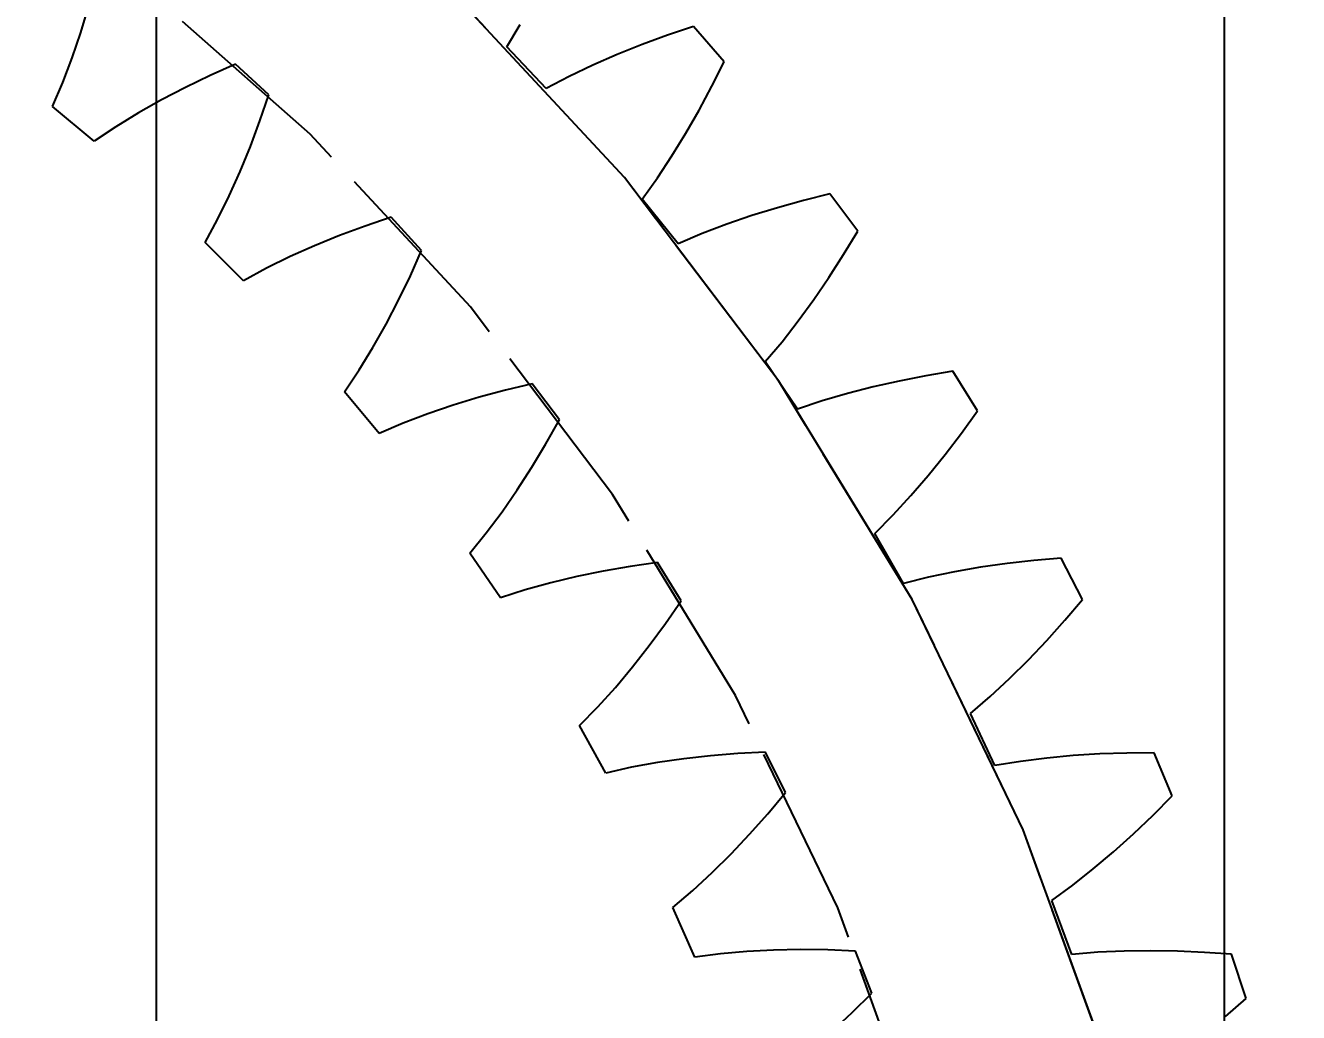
# Model space of a CAD drawing. Header units: millimetres. Extents: x -13 to 234, y -140 to 87.
# Drawn here: x 35.43 to 44.93, y -46.84 to -39.47 of the extents above; entities that cross this region are included whole.
import ezdxf

# ---------------------------------------------------------------- set-up
doc = ezdxf.new("R2010")
doc.units = ezdxf.units.MM
doc.linetypes.add('DASHED', pattern=[1.524, 1.27, -0.254])
for name, color, linetype in [('DIMS', 3, 'CONTINUOUS'), ('HIDDEN', 8, 'DASHED'), ('VISIBLE', 7, 'CONTINUOUS')]:
    doc.layers.add(name, color=color, linetype=linetype)
doc.styles.add('OpenSansCondensed-Light', font='OpenSansCondensed-Light.ttf')
doc.dimstyles.new('EZDXF', dxfattribs={"dimtxt": 0.25, "dimasz": 0.175, "dimexe": 0.375, "dimexo": 0.125, "dimgap": 0.1, "dimtad": 1, "dimlfac": 100, "dimzin": 12, "dimdsep": 46, "dimtxsty": 'OpenSansCondensed-Light', "dimblk": 'ARCHTICK', "dimcen": 2.5, "dimazin": 3, "dimtfac": 0.5, "dimtmove": 2, "dimatfit": 3})

# ---------------------------------------------------------------- blocks, each defined once
blk = doc.blocks.new('_ARCHTICK')
at = {"color": 0, "linetype": 'BYBLOCK', "const_width": 0.15}
blk.add_lwpolyline([(-0.5, -0.5), (0.5, 0.5)], dxfattribs=at)

msp = doc.modelspace()

# ---------------------------------------------------------------- linework, layer by layer
at = {"layer": 'HIDDEN'}
for points in [[(42.875, -52.9), (42.78742, -51.14512), (42.52554, -49.40767), (42.09197, -47.70494), (41.49102, -46.05384), (40.72866, -44.47077), (39.81246, -42.97148), (38.75153, -41.57087), (37.55642, -40.28285), (36.23901, -39.12022)], [(42.875, -52.9), (42.78742, -51.14512), (42.52554, -49.40767), (42.09197, -47.70494), (41.49102, -46.05384), (40.72866, -44.47077), (39.81246, -42.97148), (38.75153, -41.57087), (37.55642, -40.28285), (36.23901, -39.12022)], [(44.375, -52.9), (44.27996, -50.99576), (43.9958, -49.11046), (43.52533, -47.26281), (42.87323, -45.47118), (42.04599, -43.75339), (41.05182, -42.1265), (39.9006, -40.60669), (38.60378, -39.20905)], [(44.375, -52.9), (44.27996, -50.99576), (43.9958, -49.11046), (43.52533, -47.26281), (42.87323, -45.47118), (42.04599, -43.75339), (41.05182, -42.1265), (39.9006, -40.60669), (38.60378, -39.20905)], [(44.375, -52.9), (44.27996, -50.99576), (43.9958, -49.11046), (43.52533, -47.26281), (42.87323, -45.47118), (42.04599, -43.75339), (41.05182, -42.1265), (39.9006, -40.60669), (38.60378, -39.20905)], [(35.84574, -39.52618), (35.90423, -39.3335)], [(35.84574, -39.52618), (35.90423, -39.3335)], [(39.02294, -39.6308), (39.12278, -39.46428)], [(40.4152, -39.48065), (40.22227, -39.54579)], [(40.64353, -39.74319), (40.4152, -39.48065)], [(35.78155, -39.71471), (35.84574, -39.52618)], [(35.78155, -39.71471), (35.84574, -39.52618)], [(40.22227, -39.54579), (40.03292, -39.61539)], [(39.31668, -39.9426), (39.02294, -39.6308)], [(39.31668, -39.9426), (39.02294, -39.6308)], [(40.03292, -39.61539), (39.84738, -39.68962)], [(35.71131, -39.89871), (35.78155, -39.71471)], [(35.71131, -39.89871), (35.78155, -39.71471)], [(36.9992, -39.76238), (36.81124, -39.84611)], [(36.9992, -39.76238), (36.81124, -39.84611)], [(37.24749, -39.98874), (36.9992, -39.76238)], [(37.24749, -39.98874), (36.9992, -39.76238)], [(39.6659, -39.76867), (39.48885, -39.85286)], [(39.84738, -39.68962), (39.6659, -39.76867)], [(40.55225, -39.92522), (40.64353, -39.74319)], [(36.81124, -39.84611), (36.6278, -39.93435)], [(36.81124, -39.84611), (36.6278, -39.93435)], [(39.48885, -39.85286), (39.31668, -39.9426)], [(35.6345, -40.07767), (35.71131, -39.89871)], [(35.6345, -40.07767), (35.71131, -39.89871)], [(36.6278, -39.93435), (36.44915, -40.02724)], [(36.6278, -39.93435), (36.44915, -40.02724)], [(40.45705, -40.10308), (40.55225, -39.92522)], [(36.44915, -40.02724), (36.27562, -40.12497)], [(36.44915, -40.02724), (36.27562, -40.12497)], [(37.18147, -40.18362), (37.24749, -39.98874)], [(37.18147, -40.18362), (37.24749, -39.98874)], [(35.94586, -40.33622), (35.6345, -40.07767)], [(35.94586, -40.33622), (35.6345, -40.07767)], [(36.27562, -40.12497), (36.10766, -40.22783)], [(36.27562, -40.12497), (36.10766, -40.22783)], [(40.35781, -40.27654), (40.45705, -40.10308)], [(36.10766, -40.22783), (35.94586, -40.33622)], [(36.10766, -40.22783), (35.94586, -40.33622)], [(37.11054, -40.37442), (37.18147, -40.18362)], [(37.11054, -40.37442), (37.18147, -40.18362)], [(40.25434, -40.44529), (40.35781, -40.27654)], [(37.03452, -40.56088), (37.11054, -40.37442)], [(37.03452, -40.56088), (37.11054, -40.37442)], [(40.1464, -40.60895), (40.25434, -40.44529)], [(36.95321, -40.74268), (37.03452, -40.56088)], [(36.95321, -40.74268), (37.03452, -40.56088)], [(40.03364, -40.767), (40.1464, -40.60895)], [(41.43344, -40.72794), (41.23594, -40.77756)], [(41.64018, -41.0078), (41.43344, -40.72794)], [(36.86629, -40.91942), (36.95321, -40.74268)], [(36.86629, -40.91942), (36.95321, -40.74268)], [(40.30168, -41.10116), (40.03364, -40.767)], [(40.30168, -41.10116), (40.03364, -40.767)], [(41.23594, -40.77756), (41.04166, -40.83189)], [(36.7733, -41.09053), (36.86629, -40.91942)], [(36.7733, -41.09053), (36.86629, -40.91942)], [(38.16126, -40.90251), (37.96638, -40.96853)], [(38.16126, -40.90251), (37.96638, -40.96853)], [(38.38762, -41.1508), (38.16126, -40.90251)], [(38.38762, -41.1508), (38.16126, -40.90251)], [(40.8508, -40.89114), (40.66362, -40.95553)], [(41.04166, -40.83189), (40.8508, -40.89114)], [(37.96638, -40.96853), (37.77558, -41.03946)], [(37.96638, -40.96853), (37.77558, -41.03946)], [(40.66362, -40.95553), (40.48043, -41.02538)], [(41.53473, -41.182), (41.64018, -41.0078)], [(37.05947, -41.3767), (36.7733, -41.09053)], [(37.05947, -41.3767), (36.7733, -41.09053)], [(37.77558, -41.03946), (37.58912, -41.11548)], [(37.77558, -41.03946), (37.58912, -41.11548)], [(40.48043, -41.02538), (40.30168, -41.10116)], [(37.40732, -41.19679), (37.23058, -41.28371)], [(37.40732, -41.19679), (37.23058, -41.28371)], [(37.58912, -41.11548), (37.40732, -41.19679)], [(37.58912, -41.11548), (37.40732, -41.19679)], [(38.30389, -41.33876), (38.38762, -41.1508)], [(38.30389, -41.33876), (38.38762, -41.1508)], [(41.4257, -41.35174), (41.53473, -41.182)], [(37.23058, -41.28371), (37.05947, -41.3767)], [(37.23058, -41.28371), (37.05947, -41.3767)], [(38.21565, -41.5222), (38.30389, -41.33876)], [(38.21565, -41.5222), (38.30389, -41.33876)], [(41.31298, -41.51676), (41.4257, -41.35174)], [(38.12276, -41.70085), (38.21565, -41.5222)], [(38.12276, -41.70085), (38.21565, -41.5222)], [(41.19643, -41.67676), (41.31298, -41.51676)], [(41.07584, -41.83133), (41.19643, -41.67676)], [(38.02503, -41.87438), (38.12276, -41.70085)], [(38.02503, -41.87438), (38.12276, -41.70085)], [(40.95088, -41.97992), (41.07584, -41.83133)], [(37.92217, -42.04234), (38.02503, -41.87438)], [(37.92217, -42.04234), (38.02503, -41.87438)], [(37.81378, -42.20414), (37.92217, -42.04234)], [(37.81378, -42.20414), (37.92217, -42.04234)], [(41.19152, -42.33432), (40.95088, -41.97992)], [(41.19152, -42.33432), (40.95088, -41.97992)], [(42.34935, -42.0522), (42.14853, -42.08596)], [(42.53321, -42.3476), (42.34935, -42.0522)], [(39.21318, -42.14499), (39.01303, -42.19275)], [(39.21318, -42.14499), (39.01303, -42.19275)], [(39.41565, -42.41311), (39.21318, -42.14499)], [(39.41565, -42.41311), (39.21318, -42.14499)], [(41.95055, -42.12469), (41.75559, -42.16859)], [(42.14853, -42.08596), (41.95055, -42.12469)], [(38.07233, -42.5155), (37.81378, -42.20414)], [(38.07233, -42.5155), (37.81378, -42.20414)], [(38.8165, -42.24577), (38.62382, -42.30426)], [(38.8165, -42.24577), (38.62382, -42.30426)], [(39.01303, -42.19275), (38.8165, -42.24577)], [(39.01303, -42.19275), (38.8165, -42.24577)], [(41.56388, -42.2179), (41.37573, -42.27298)], [(41.75559, -42.16859), (41.56388, -42.2179)], [(38.62382, -42.30426), (38.43529, -42.36845)], [(38.62382, -42.30426), (38.43529, -42.36845)], [(41.37573, -42.27298), (41.19152, -42.33432)], [(38.25129, -42.43869), (38.07233, -42.5155)], [(38.25129, -42.43869), (38.07233, -42.5155)], [(38.43529, -42.36845), (38.25129, -42.43869)], [(38.43529, -42.36845), (38.25129, -42.43869)], [(39.31495, -42.59254), (39.41565, -42.41311)], [(39.31495, -42.59254), (39.41565, -42.41311)], [(42.41425, -42.51287), (42.53321, -42.3476)], [(42.29208, -42.6734), (42.41425, -42.51287)], [(39.21016, -42.76706), (39.31495, -42.59254)], [(39.21016, -42.76706), (39.31495, -42.59254)], [(42.16661, -42.82895), (42.29208, -42.6734)], [(39.10118, -42.93638), (39.21016, -42.76706)], [(39.10118, -42.93638), (39.21016, -42.76706)], [(42.03771, -42.97918), (42.16661, -42.82895)], [(38.98785, -43.10014), (39.10118, -42.93638)], [(38.98785, -43.10014), (39.10118, -42.93638)], [(41.90522, -43.12368), (42.03771, -42.97918)], [(38.86993, -43.2579), (38.98785, -43.10014)], [(38.86993, -43.2579), (38.98785, -43.10014)], [(41.76884, -43.26188), (41.90522, -43.12368)], [(38.74708, -43.40901), (38.86993, -43.2579)], [(38.74708, -43.40901), (38.86993, -43.2579)], [(41.98057, -43.63428), (41.76884, -43.26188)], [(41.98057, -43.63428), (41.76884, -43.26188)], [(38.97579, -43.74289), (38.74708, -43.40901)], [(38.97579, -43.74289), (38.74708, -43.40901)], [(40.14596, -43.47922), (39.94226, -43.50831)], [(40.14596, -43.47922), (39.94226, -43.50831)], [(40.32283, -43.76489), (40.14596, -43.47922)], [(40.32283, -43.76489), (40.14596, -43.47922)], [(42.75386, -43.48562), (42.55602, -43.51388)], [(42.95429, -43.46274), (42.75386, -43.48562)], [(43.15715, -43.44504), (42.95429, -43.46274)], [(43.31696, -43.75411), (43.15715, -43.44504)], [(39.74168, -43.54298), (39.54443, -43.58344)], [(39.74168, -43.54298), (39.54443, -43.58344)], [(39.94226, -43.50831), (39.74168, -43.54298)], [(39.94226, -43.50831), (39.74168, -43.54298)], [(42.36101, -43.54781), (42.16907, -43.58777)], [(42.55602, -43.51388), (42.36101, -43.54781)], [(39.35078, -43.62996), (39.16108, -43.68292)], [(39.35078, -43.62996), (39.16108, -43.68292)], [(39.54443, -43.58344), (39.35078, -43.62996)], [(39.54443, -43.58344), (39.35078, -43.62996)], [(42.16907, -43.58777), (41.98057, -43.63428)], [(39.16108, -43.68292), (38.97579, -43.74289)], [(39.16108, -43.68292), (38.97579, -43.74289)], [(40.206, -43.93426), (40.32283, -43.76489)], [(40.206, -43.93426), (40.32283, -43.76489)], [(43.18525, -43.90941), (43.31696, -43.75411)], [(40.08555, -44.09836), (40.206, -43.93426)], [(40.08555, -44.09836), (40.206, -43.93426)], [(43.05071, -44.05973), (43.18525, -43.90941)], [(39.96142, -44.2569), (40.08555, -44.09836)], [(39.96142, -44.2569), (40.08555, -44.09836)], [(42.91328, -44.20481), (43.05071, -44.05973)], [(42.77286, -44.34433), (42.91328, -44.20481)], [(39.83346, -44.40951), (39.96142, -44.2569)], [(39.83346, -44.40951), (39.96142, -44.2569)], [(39.70149, -44.55572), (39.83346, -44.40951)], [(39.70149, -44.55572), (39.83346, -44.40951)], [(42.6293, -44.47785), (42.77286, -44.34433)], [(42.48238, -44.60477), (42.6293, -44.47785)], [(39.56522, -44.69485), (39.70149, -44.55572)], [(39.56522, -44.69485), (39.70149, -44.55572)], [(42.66385, -44.99281), (42.48238, -44.60477)], [(42.66385, -44.99281), (42.48238, -44.60477)], [(39.76215, -45.04841), (39.56522, -44.69485)], [(39.76215, -45.04841), (39.56522, -44.69485)], [(40.74615, -44.90401), (40.54322, -44.92002)], [(40.74615, -44.90401), (40.54322, -44.92002)], [(40.95166, -44.89384), (40.74615, -44.90401)], [(40.95166, -44.89384), (40.74615, -44.90401)], [(41.10142, -45.1946), (40.95166, -44.89384)], [(41.10142, -45.1946), (40.95166, -44.89384)], [(43.4465, -44.90606), (43.24705, -44.91852)], [(43.64812, -44.89918), (43.4465, -44.90606)], [(43.85175, -44.89765), (43.64812, -44.89918)], [(43.98649, -45.21844), (43.85175, -44.89765)], [(40.14596, -44.97056), (39.95218, -45.00579)], [(40.14596, -44.97056), (39.95218, -45.00579)], [(40.34307, -44.9421), (40.14596, -44.97056)], [(40.34307, -44.9421), (40.14596, -44.97056)], [(40.54322, -44.92002), (40.34307, -44.9421)], [(40.54322, -44.92002), (40.34307, -44.9421)], [(42.85545, -44.96143), (42.66385, -44.99281)], [(43.04995, -44.93685), (42.85545, -44.96143)], [(43.24705, -44.91852), (43.04995, -44.93685)], [(39.95218, -45.00579), (39.76215, -45.04841)], [(39.95218, -45.00579), (39.76215, -45.04841)], [(40.96945, -45.35247), (41.10142, -45.1946)], [(40.96945, -45.35247), (41.10142, -45.1946)], [(43.84286, -45.36278), (43.98649, -45.21844)], [(40.83438, -45.50476), (40.96945, -45.35247)], [(40.83438, -45.50476), (40.96945, -45.35247)], [(43.6968, -45.50194), (43.84286, -45.36278)], [(40.69615, -45.65117), (40.83438, -45.50476)], [(40.69615, -45.65117), (40.83438, -45.50476)], [(43.54828, -45.63565), (43.6968, -45.50194)], [(40.55465, -45.79133), (40.69615, -45.65117)], [(40.55465, -45.79133), (40.69615, -45.65117)], [(43.39721, -45.76357), (43.54828, -45.63565)], [(43.2435, -45.88526), (43.39721, -45.76357)], [(40.40976, -45.92473), (40.55465, -45.79133)], [(40.40976, -45.92473), (40.55465, -45.79133)], [(40.26123, -46.05069), (40.40976, -45.92473)], [(40.26123, -46.05069), (40.40976, -45.92473)], [(43.08696, -46.00011), (43.2435, -45.88526)], [(43.23703, -46.40134), (43.08696, -46.00011)], [(43.23703, -46.40134), (43.08696, -46.00011)], [(40.4247, -46.42092), (40.26123, -46.05069)], [(40.4247, -46.42092), (40.26123, -46.05069)], [(40.61785, -46.39601), (40.4247, -46.42092)], [(40.61785, -46.39601), (40.4247, -46.42092)], [(40.81405, -46.37881), (40.61785, -46.39601)], [(40.81405, -46.37881), (40.61785, -46.39601)], [(41.01295, -46.36866), (40.81405, -46.37881)], [(41.01295, -46.36866), (40.81405, -46.37881)], [(41.21428, -46.36514), (41.01295, -46.36866)], [(41.21428, -46.36514), (41.01295, -46.36866)], [(41.41782, -46.36792), (41.21428, -46.36514)], [(41.41782, -46.36792), (41.21428, -46.36514)], [(41.62339, -46.37676), (41.41782, -46.36792)], [(41.62339, -46.37676), (41.41782, -46.36792)], [(41.74476, -46.69005), (41.62339, -46.37676)], [(41.74476, -46.69005), (41.62339, -46.37676)], [(43.43051, -46.38528), (43.23703, -46.40134)], [(43.62636, -46.37623), (43.43051, -46.38528)], [(43.82428, -46.37362), (43.62636, -46.37623)], [(44.0241, -46.37705), (43.82428, -46.37362)], [(44.22563, -46.38621), (44.0241, -46.37705)], [(44.42873, -46.40086), (44.22563, -46.38621)], [(44.53757, -46.73134), (44.42873, -46.40086)], [(41.5988, -46.83508), (41.74476, -46.69005)], [(41.5988, -46.83508), (41.74476, -46.69005)], [(44.38291, -46.86382), (44.53757, -46.73134)], [(41.45025, -46.97425), (41.5988, -46.83508)], [(41.45025, -46.97425), (41.5988, -46.83508)]]:
    msp.add_lwpolyline(points, dxfattribs=at)
at = {"layer": 'VISIBLE'}
for points in [[(44.375, -52.9), (44.27996, -50.99576), (43.9958, -49.11046), (43.52533, -47.26281), (42.87323, -45.47118), (42.04599, -43.75339), (41.05182, -42.1265), (39.9006, -40.60669), (38.60378, -39.20905)], [(39.02294, -39.6308), (39.12278, -39.46428)], [(40.4152, -39.48065), (40.22227, -39.54579)], [(40.64353, -39.74319), (40.4152, -39.48065)], [(40.22227, -39.54579), (40.03292, -39.61539)], [(40.03292, -39.61539), (39.84738, -39.68962)], [(39.6659, -39.76867), (39.48885, -39.85286)], [(39.84738, -39.68962), (39.6659, -39.76867)], [(40.55225, -39.92522), (40.64353, -39.74319)], [(39.48885, -39.85286), (39.31668, -39.9426)], [(40.45705, -40.10308), (40.55225, -39.92522)], [(40.35781, -40.27654), (40.45705, -40.10308)], [(40.25434, -40.44529), (40.35781, -40.27654)], [(40.1464, -40.60895), (40.25434, -40.44529)], [(40.03364, -40.767), (40.1464, -40.60895)], [(41.43344, -40.72794), (41.23594, -40.77756)], [(41.64018, -41.0078), (41.43344, -40.72794)], [(41.23594, -40.77756), (41.04166, -40.83189)], [(40.8508, -40.89114), (40.66362, -40.95553)], [(41.04166, -40.83189), (40.8508, -40.89114)], [(40.66362, -40.95553), (40.48043, -41.02538)], [(41.53473, -41.182), (41.64018, -41.0078)], [(40.48043, -41.02538), (40.30168, -41.10116)], [(41.4257, -41.35174), (41.53473, -41.182)], [(41.31298, -41.51676), (41.4257, -41.35174)], [(41.19643, -41.67676), (41.31298, -41.51676)], [(41.07584, -41.83133), (41.19643, -41.67676)], [(40.95088, -41.97992), (41.07584, -41.83133)], [(42.34935, -42.0522), (42.14853, -42.08596)], [(42.53321, -42.3476), (42.34935, -42.0522)], [(41.95055, -42.12469), (41.75559, -42.16859)], [(42.14853, -42.08596), (41.95055, -42.12469)], [(41.56388, -42.2179), (41.37573, -42.27298)], [(41.75559, -42.16859), (41.56388, -42.2179)], [(41.37573, -42.27298), (41.19152, -42.33432)], [(42.41425, -42.51287), (42.53321, -42.3476)], [(42.29208, -42.6734), (42.41425, -42.51287)], [(42.16661, -42.82895), (42.29208, -42.6734)], [(42.03771, -42.97918), (42.16661, -42.82895)], [(41.90522, -43.12368), (42.03771, -42.97918)], [(41.76884, -43.26188), (41.90522, -43.12368)], [(42.75386, -43.48562), (42.55602, -43.51388)], [(42.95429, -43.46274), (42.75386, -43.48562)], [(43.15715, -43.44504), (42.95429, -43.46274)], [(43.31696, -43.75411), (43.15715, -43.44504)], [(42.36101, -43.54781), (42.16907, -43.58777)], [(42.55602, -43.51388), (42.36101, -43.54781)], [(42.16907, -43.58777), (41.98057, -43.63428)], [(43.18525, -43.90941), (43.31696, -43.75411)], [(43.05071, -44.05973), (43.18525, -43.90941)], [(42.91328, -44.20481), (43.05071, -44.05973)], [(42.77286, -44.34433), (42.91328, -44.20481)], [(42.6293, -44.47785), (42.77286, -44.34433)], [(42.48238, -44.60477), (42.6293, -44.47785)], [(43.4465, -44.90606), (43.24705, -44.91852)], [(43.64812, -44.89918), (43.4465, -44.90606)], [(43.85175, -44.89765), (43.64812, -44.89918)], [(43.98649, -45.21844), (43.85175, -44.89765)], [(42.85545, -44.96143), (42.66385, -44.99281)], [(43.04995, -44.93685), (42.85545, -44.96143)], [(43.24705, -44.91852), (43.04995, -44.93685)], [(43.84286, -45.36278), (43.98649, -45.21844)], [(43.6968, -45.50194), (43.84286, -45.36278)], [(43.54828, -45.63565), (43.6968, -45.50194)], [(43.39721, -45.76357), (43.54828, -45.63565)], [(43.2435, -45.88526), (43.39721, -45.76357)], [(43.08696, -46.00011), (43.2435, -45.88526)], [(43.43051, -46.38528), (43.23703, -46.40134)], [(43.62636, -46.37623), (43.43051, -46.38528)], [(43.82428, -46.37362), (43.62636, -46.37623)], [(44.0241, -46.37705), (43.82428, -46.37362)], [(44.22563, -46.38621), (44.0241, -46.37705)], [(44.42873, -46.40086), (44.22563, -46.38621)], [(44.53757, -46.73134), (44.42873, -46.40086)], [(44.38291, -46.86382), (44.53757, -46.73134)]]:
    msp.add_lwpolyline(points, dxfattribs=at)

# ---------------------------------------------------------------- dimensions: what is measured, and where the dimension line sits
at = {"layer": 'DIMS'}
for base, p1, p2 in [((14.09, -20.775), (14.09, -52.9), (36.41, -52.9)), ((6.125, -28.775), (6.125, -52.9), (44.375, -52.9))]:
    msp.add_linear_dim(base=base, p1=p1, p2=p2, dimstyle='EZDXF', override={"dimtxt": 1.6, "dimasz": 1, "dimexe": 0.6, "dimexo": 0.5, "dimdec": 2}, dxfattribs=at).render()

doc.saveas('drawing.dxf')
